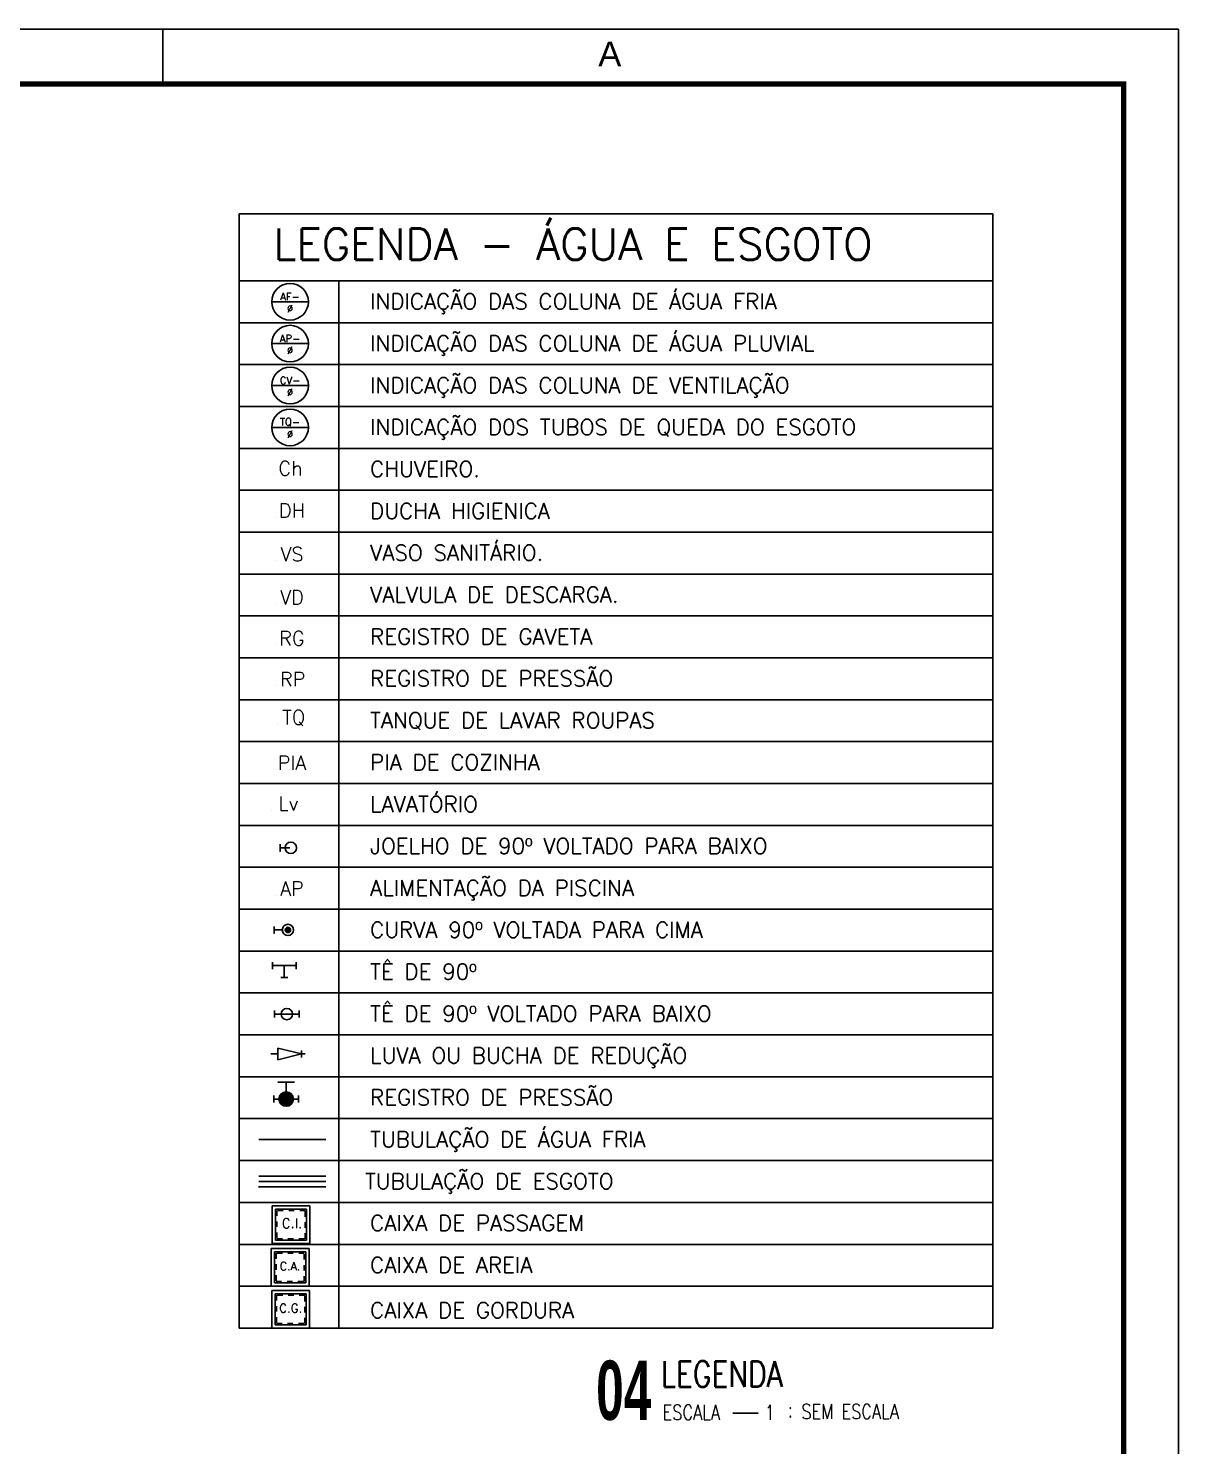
# Model space of a CAD drawing. Header units: millimetres. Extents: x -336 to -33, y -135 to 770.
# Drawn here: x -158.94 to -137.99, y 729.91 to 755.73 of the extents above; entities that cross this region are included whole.
import ezdxf
from ezdxf.enums import TextEntityAlignment as Align

# ---------------------------------------------------------------- set-up
doc = ezdxf.new("R2010")
doc.units = ezdxf.units.MM
doc.header["$LTSCALE"] = 50
doc.header["$MEASUREMENT"] = 0
doc.linetypes.add('HIDDEN', pattern=[0.375, 0.25, -0.125])
doc.linetypes.add('HIDDENX2', pattern=[0.75, 0.5, -0.25])
doc.layers.get('0').update_dxf_attribs({"linetype": 'CONTINUOUS'})
for name, color, linetype in [('Eixo', 4, 'HIDDENX2'), ('HIDROGRAFIA', 4, 'CONTINUOUS'), ("LINHA - PROJETU'S", 1, 'CONTINUOUS'), ("PRANCHA - PROJETU'S", 7, 'CONTINUOUS'), ('TUBULAÇÃO_ESGOTO', 5, 'CONTINUOUS'), ('TUBULAÇÃO_HIDRÁULICA', 5, 'CONTINUOUS'), ('TXT_0', 7, 'CONTINUOUS'), ('TXT_1', 2, 'CONTINUOUS'), ('TXT_2', 6, 'CONTINUOUS')]:
    doc.layers.add(name, color=color, linetype=linetype)
doc.styles.add('ADITIVOCAD', font='ROMANS.shx')
doc.styles.add('ARIAL', font='arial.ttf', dxfattribs={"height": 2})
doc.styles.add('R80', font='simplex.shx', dxfattribs={"height": 12})
doc.styles.add('REG140', font='romans.shx', dxfattribs={"width": 0.8, "height": 0.35})
doc.styles.add('REG80', font='romans.shx', dxfattribs={"width": 0.8, "height": 0.2})
doc.styles.add('SANSSERIF2', font='sanssb__.ttf', dxfattribs={"width": 0.8})

# ---------------------------------------------------------------- blocks, each defined once
blk = doc.blocks.new('ADFSGASDFG')
at = {"layer": "PRANCHA - PROJETU'S", "color": 1}
for p, q in [((360.678, 107.346), (276.578, 107.346)), ((360.678, 47.946), (360.678, 107.346))]:
    blk.add_line(p, q, dxfattribs=at)
at = {"layer": "PRANCHA - PROJETU'S", "color": 4, "const_width": 0.1}
blk.add_lwpolyline([(279.078, 106.346), (359.678, 106.346), (359.678, 48.946), (279.078, 48.946)], close=True, dxfattribs=at)
blk = doc.blocks.new('CRBODADOSÇ')
at = {"layer": "PRANCHA - PROJETU'S", "color": 3}
blk.add_line((164.825, 196.917), (165.288, 196.917), dxfattribs=at)
at = {"layer": "PRANCHA - PROJETU'S", "color": 3, "style": 'REG80', "width": 0.8}
for s, p in [('ESCALA', (163.548, 196.799)), ('1', (165.407, 196.799)), (':', (165.829, 196.842))]:
    blk.add_text(s, height=0.27, dxfattribs=at).set_placement(p)
at = {"layer": "PRANCHA - PROJETU'S", "color": 2, "style": 'REG140', "width": 0.8}
for tag, p in [('PROJETO', (163.521, 198.067)), ('DESENHO', (163.516, 197.395))]:
    blk.add_attdef(tag, p, '', height=0.472, dxfattribs=at)
at = {"layer": "PRANCHA - PROJETU'S", "style": 'SANSSERIF2', "width": 0.6}
blk.add_attdef('00', text='', height=1.08, dxfattribs=at).set_placement((162.84, 196.795), align=Align.CENTER)
at = {"layer": "PRANCHA - PROJETU'S", "color": 3, "style": 'REG80', "width": 0.8}
blk.add_attdef('ESCALA', (166.075, 196.813), '', height=0.27, dxfattribs=at)
blk = doc.blocks.new('Adh_Afn')
blk.add_line((-0.25, 0), (0.25, 0))
blk.add_circle((0, 0), 0.25)
at = {"flags": 8}
for tag, p in [('$AF', (0, 0.07)), ('$DIAM', (0, -0.091))]:
    blk.add_attdef(tag, text='', height=0.1, dxfattribs=at).set_placement(p, align=Align.MIDDLE)
blk = doc.blocks.new('ADH_HIUTILIZ1')
blk.add_line((0.12, 0), (0.12, 0))
at = {"flags": 8}
blk.add_attdef('$N', text='', height=0.09, dxfattribs=at).set_placement((0.2262, 0.0422), align=Align.MIDDLE)
blk = doc.blocks.new('Adh_cx_j90b')
blk.add_lwpolyline([(-0.068, 0.0225), (-0.068, -0.0225), (-0.068, 0), (-0.0056, 0)])
blk.add_circle((0, 0), 0.0359)
blk = doc.blocks.new('Adh_cx_c90c')
h = blk.add_hatch()
h.set_pattern_fill('_U', color=256, scale=0.002, angle=45, style=0, double=1, pattern_type=0)
h.set_pattern_definition([(45, (-6.0733674, -5.0413484), (-0.00141421356, 0.00141421356), []), (135, (-6.0733674, -5.0413484), (-0.00141421356, -0.00141421356), [])])
h.paths.add_polyline_path([(-0.017, 0, 1), (0.017, 0, 1)])
blk.add_lwpolyline([(-0.088, 0.0225), (-0.088, -0.0225), (-0.088, 0), (-0.0359, 0)])
for radius in [0.0359, 0.017]:
    blk.add_circle((0, 0), radius)
blk = doc.blocks.new('Adh_cx_te90')
for p, q in [((-0.075, -0.0225), (-0.075, 0.0225)), ((0.075, 0), (-0.075, 0)), ((0, -0.075), (0, 0)), ((0.075, 0), (0.075, 0.0225)), ((0.075, 0.0225), (0.075, -0.0225)), ((-0.0225, -0.075), (0.0225, -0.075))]:
    blk.add_line(p, q)
blk = doc.blocks.new('Adh_cx_te90b')
for p, q in [((-0.078, 0.0225), (-0.078, -0.0225)), ((-0.078, 0), (0.078, 0)), ((0.078, -0.0225), (0.078, 0.0225))]:
    blk.add_line(p, q)
blk.add_circle((0, 0), 0.0359)
blk = doc.blocks.new('Adh_cx_lvr')
for p, q in [((0, 0), (-0.15, 0.0375)), ((-0.15, 0.0375), (-0.15, -0.0375)), ((-0.15, -0.0375), (0, 0)), ((0, 0.0225), (0, -0.0225)), ((-0.195, 0), (-0.15, 0)), ((0.0225, 0), (0, 0))]:
    blk.add_line(p, q)
blk = doc.blocks.new('Adh_acs_rg')
h = blk.add_hatch()
h.set_pattern_fill('_U', color=256, scale=0.002, angle=45, style=0, double=1)
h.set_pattern_definition([(45, (-7.4131718, -5.1711377), (-0.00141421356, 0.00141421356), []), (135, (-7.4131718, -5.1711377), (-0.00141421356, -0.00141421356), [])])
h.paths.add_polyline_path([(-0.046, 0, 1), (0.046, 0, 1)])
for p, q in [((0.0525, 0.1082), (-0.0525, 0.1082)), ((0, 0.046), (0, 0.1082)), ((-0.078, 0.0225), (-0.078, -0.0225)), ((0.078, -0.0225), (0.078, 0.0225)), ((-0.078, 0), (-0.046, 0)), ((0.046, 0), (0.078, 0))]:
    blk.add_line(p, q)
blk.add_circle((0, 0), 0.046)
blk = doc.blocks.new('Adhs_RefTbl')
at = {"color": 0, "linetype": 'ByBlock', "ltscale": 0.5}
blk.add_line((-0.321, 0), (0.321, 0), dxfattribs=at)
blk = doc.blocks.new('inp_cx')
for p, q in [((40, 40), (-40, 40)), ((-40, 40), (-40, -40)), ((40, -40), (40, 40)), ((-40, -40), (40, -40))]:
    blk.add_line(p, q)
at = {"color": 1, "linetype": 'Continuous', "ltscale": 0.5}
for p, q in [((33, 33), (-33, 33)), ((-33, 33), (-33, -33)), ((33, -33), (33, 33)), ((-33, -33), (33, -33))]:
    blk.add_line(p, q, dxfattribs=at)
at = {"color": 1, "linetype": 'HIDDEN', "ltscale": 0.5}
for p, q in [((30, 30), (-30, 30)), ((-30, 30), (-30, -30)), ((30, -30), (30, 30)), ((-30, -30), (30, -30))]:
    blk.add_line(p, q, dxfattribs=at)
at = {"style": 'R80'}
blk.add_text('C.I.', height=20.59, dxfattribs=at).set_placement((-19.6, -7.5))
blk = doc.blocks.new('_cxgordu')
for p, q in [((40, 40), (-40, 40)), ((-40, 40), (-40, -40)), ((40, -40), (40, 40)), ((-40, -40), (40, -40))]:
    blk.add_line(p, q)
at = {"color": 1, "linetype": 'Continuous', "ltscale": 0.5}
for p, q in [((33, 33), (-33, 33)), ((-33, 33), (-33, -33)), ((33, -33), (33, 33)), ((-33, -33), (33, -33))]:
    blk.add_line(p, q, dxfattribs=at)
at = {"color": 1, "linetype": 'HIDDEN', "ltscale": 0.5}
for p, q in [((30, 30), (-30, 30)), ((-30, 30), (-30, -30)), ((30, -30), (30, 30)), ((-30, -30), (30, -30))]:
    blk.add_line(p, q, dxfattribs=at)
at = {"style": 'R80'}
blk.add_text('C.G.', height=18.48, dxfattribs=at).set_placement((-24.3, -6.9))
blk = doc.blocks.new('_cxareia')
for p, q in [((40, 40), (-40, 40)), ((-40, 40), (-40, -40)), ((40, -40), (40, 40)), ((-40, -40), (40, -40))]:
    blk.add_line(p, q)
at = {"color": 1, "linetype": 'Continuous', "ltscale": 0.5}
for p, q in [((33, 33), (-33, 33)), ((-33, 33), (-33, -33)), ((33, -33), (33, 33)), ((-33, -33), (33, -33))]:
    blk.add_line(p, q, dxfattribs=at)
at = {"color": 1, "linetype": 'HIDDEN', "ltscale": 0.5}
for p, q in [((30, 30), (-30, 30)), ((-30, 30), (-30, -30)), ((30, -30), (30, 30)), ((-30, -30), (30, -30))]:
    blk.add_line(p, q, dxfattribs=at)
at = {"style": 'R80'}
blk.add_text('C.A.', height=17.28, dxfattribs=at).set_placement((-22, -6.1))

msp = doc.modelspace()

# ---------------------------------------------------------------- linework, layer by layer
at = {"layer": 'Eixo'}
msp.add_line((-154.744, 734.724), (-153.52, 734.723), dxfattribs=at)
at = {"layer": "LINHA - PROJETU'S", "color": 1, "const_width": 0.03}
msp.add_lwpolyline([(-156.489, 755.711), (-156.489, 754.711)], dxfattribs=at)
at = {"layer": "PRANCHA - PROJETU'S", "color": 1}
msp.add_lwpolyline([(-138.989, 732.461), (-138.989, 754.711), (-156.489, 754.711)], dxfattribs=at)
at = {"layer": 'TUBULAÇÃO_ESGOTO'}
for p, q in [((-153.52, 734.818), (-154.744, 734.819)), ((-153.52, 734.628), (-154.745, 734.629))]:
    msp.add_line(p, q, dxfattribs=at)
at = {"layer": 'TXT_1'}
for p, q in [((-155.098, 732.053), (-155.098, 752.349)), ((-155.098, 752.349), (-141.375, 752.349)), ((-155.098, 732.053), (-155.098, 752.349)), ((-141.375, 732.053), (-141.375, 752.349)), ((-155.098, 751.128), (-141.375, 751.128)), ((-153.286, 732.053), (-153.286, 751.128)), ((-155.098, 750.365), (-141.375, 750.365)), ((-155.098, 749.602), (-141.375, 749.602)), ((-155.098, 748.839), (-141.375, 748.839)), ((-155.098, 748.076), (-141.375, 748.076)), ((-155.098, 747.313), (-141.375, 747.313)), ((-155.098, 746.55), (-141.375, 746.55)), ((-155.098, 745.787), (-141.375, 745.787)), ((-155.098, 745.024), (-141.375, 745.024)), ((-155.098, 744.261), (-141.375, 744.261)), ((-155.098, 743.498), (-141.375, 743.498)), ((-155.098, 742.735), (-141.375, 742.735)), ((-155.098, 741.972), (-141.375, 741.972)), ((-155.098, 741.209), (-141.375, 741.209)), ((-155.098, 740.446), (-141.375, 740.446)), ((-155.098, 739.683), (-141.375, 739.683)), ((-155.098, 739.683), (-141.375, 739.683)), ((-155.098, 738.92), (-141.375, 738.92)), ((-155.098, 738.157), (-141.375, 738.157)), ((-155.098, 737.394), (-141.375, 737.394)), ((-155.098, 736.631), (-141.375, 736.631)), ((-155.098, 735.868), (-141.375, 735.868)), ((-155.098, 735.868), (-141.375, 735.868)), ((-155.098, 735.105), (-141.375, 735.105)), ((-155.098, 734.342), (-141.375, 734.342)), ((-155.098, 733.579), (-141.375, 733.579)), ((-155.098, 732.816), (-141.375, 732.816)), ((-155.098, 732.053), (-141.375, 732.053))]:
    msp.add_line(p, q, dxfattribs=at)

# ---------------------------------------------------------------- block references
at = {"layer": 'HIDROGRAFIA', "xscale": 0.008583775200052799, "yscale": 0.008583775199185364, "zscale": 0.008583775199171485}
for name, p in [('inp_cx', (-154.155, 733.939)), ('_cxareia', (-154.171, 733.159)), ('_cxgordu', (-154.162, 732.396))]:
    msp.add_blockref(name, p, dxfattribs=at)
at = {"layer": "PRANCHA - PROJETU'S", "color": 1}
msp.add_blockref('ADFSGASDFG', (-498.667, 648.365), dxfattribs=at)
at = {"layer": "PRANCHA - PROJETU'S"}
msp.add_blockref('CRBODADOSÇ', (-310.935, 533.586), dxfattribs=at).add_auto_attribs({'ESCALA': 'SEM ESCALA', 'DESENHO': 'LEGENDA', '00': '04'})
at = {"layer": 'TUBULAÇÃO_HIDRÁULICA', "xscale": 1.907505599815886, "yscale": 1.907505599815886, "zscale": 1.907505599815886}
msp.add_blockref('Adhs_RefTbl', (-154.132, 735.486), dxfattribs=at)
at = {"layer": 'TXT_1'}
ref = msp.add_blockref('Adh_Afn', (-154.173, 750.746), dxfattribs=dict(at, xscale=1.335253919870773, yscale=1.335253919870773, zscale=1.33525391987112))
ref.add_attrib('$AF', 'AF-', dxfattribs={"layer": '0', "height": 0.1335, "style": 'ADITIVOCAD', "flags": 8}).set_placement((-154.173, 750.84), align=Align.MIDDLE)
ref.add_attrib('$DIAM', '%%C', dxfattribs={"layer": '0', "height": 0.1335, "style": 'ADITIVOCAD', "flags": 8}).set_placement((-154.173, 750.625), align=Align.MIDDLE)
ref = msp.add_blockref('Adh_Afn', (-154.173, 749.983), dxfattribs=dict(at, xscale=1.335253919870773, yscale=1.335253919870773, zscale=1.33525391987112))
ref.add_attrib('$AF', 'AP-', dxfattribs={"layer": '0', "height": 0.1335, "style": 'ADITIVOCAD', "flags": 8}).set_placement((-154.173, 750.077), align=Align.MIDDLE)
ref.add_attrib('$DIAM', '%%C', dxfattribs={"layer": '0', "height": 0.1335, "style": 'ADITIVOCAD', "flags": 8}).set_placement((-154.173, 749.862), align=Align.MIDDLE)
ref = msp.add_blockref('Adh_Afn', (-154.173, 749.22), dxfattribs=dict(at, xscale=1.335253919870773, yscale=1.335253919870773, zscale=1.33525391987112))
ref.add_attrib('$AF', 'CV-', dxfattribs={"layer": '0', "height": 0.1335, "style": 'ADITIVOCAD', "flags": 8}).set_placement((-154.173, 749.314), align=Align.MIDDLE)
ref.add_attrib('$DIAM', '%%C', dxfattribs={"layer": '0', "height": 0.1335, "style": 'ADITIVOCAD', "flags": 8}).set_placement((-154.173, 749.099), align=Align.MIDDLE)
ref = msp.add_blockref('Adh_Afn', (-154.173, 748.457), dxfattribs=dict(at, xscale=1.335253919870773, yscale=1.335253919870773, zscale=1.33525391987112))
ref.add_attrib('$AF', 'TQ-', dxfattribs={"layer": '0', "height": 0.1335, "style": 'ADITIVOCAD', "flags": 8}).set_placement((-154.173, 748.551), align=Align.MIDDLE)
ref.add_attrib('$DIAM', '%%C', dxfattribs={"layer": '0', "height": 0.1335, "style": 'ADITIVOCAD', "flags": 8}).set_placement((-154.173, 748.336), align=Align.MIDDLE)
ref = msp.add_blockref('ADH_HIUTILIZ1', (-154.813, 747.592), dxfattribs=dict(at, xscale=2.861258399723829, yscale=2.861258399723829, zscale=2.861258399723829))
ref.add_attrib('$N', 'Ch', dxfattribs={"layer": '0', "height": 0.2575, "style": 'ADITIVOCAD', "flags": 8}).set_placement((-154.165, 747.712), align=Align.MIDDLE)
ref = msp.add_blockref('ADH_HIUTILIZ1', (-154.787, 746.823), dxfattribs=dict(at, xscale=2.861258399723829, yscale=2.861258399723829, zscale=2.861258399723829))
ref.add_attrib('$N', 'DH', dxfattribs={"layer": '0', "height": 0.2575, "style": 'ADITIVOCAD', "flags": 8}).set_placement((-154.139, 746.944), align=Align.MIDDLE)
ref = msp.add_blockref('ADH_HIUTILIZ1', (-154.787, 746.028), dxfattribs=dict(at, xscale=2.861258399723829, yscale=2.861258399723829, zscale=2.861258399723829))
ref.add_attrib('$N', 'VS', dxfattribs={"layer": '0', "height": 0.2575, "style": 'ADITIVOCAD', "flags": 8}).set_placement((-154.139, 746.148), align=Align.MIDDLE)
ref = msp.add_blockref('ADH_HIUTILIZ1', (-154.787, 745.242), dxfattribs=dict(at, xscale=2.861258399723829, yscale=2.861258399723829, zscale=2.861258399723829))
ref.add_attrib('$N', 'VD', dxfattribs={"layer": '0', "height": 0.2575, "style": 'ADITIVOCAD', "flags": 8}).set_placement((-154.139, 745.363), align=Align.MIDDLE)
ref = msp.add_blockref('ADH_HIUTILIZ1', (-154.787, 744.495), dxfattribs=dict(at, xscale=2.861258399723829, yscale=2.861258399723829, zscale=2.861258399723829))
ref.add_attrib('$N', 'RG', dxfattribs={"layer": '0', "height": 0.2575, "style": 'ADITIVOCAD', "flags": 8}).set_placement((-154.139, 744.616), align=Align.MIDDLE)
ref = msp.add_blockref('ADH_HIUTILIZ1', (-154.772, 743.752), dxfattribs=dict(at, xscale=2.861258399723829, yscale=2.861258399723829, zscale=2.861258399723829))
ref.add_attrib('$N', 'RP', dxfattribs={"layer": '0', "height": 0.2575, "style": 'ADITIVOCAD', "flags": 8}).set_placement((-154.125, 743.873), align=Align.MIDDLE)
ref = msp.add_blockref('ADH_HIUTILIZ1', (-154.754, 743.044), dxfattribs=dict(at, xscale=2.861258399723829, yscale=2.861258399723829, zscale=2.861258399723829))
ref.add_attrib('$N', 'TQ', dxfattribs={"layer": '0', "height": 0.2575, "style": 'ADITIVOCAD', "flags": 8}).set_placement((-154.107, 743.165), align=Align.MIDDLE)
ref = msp.add_blockref('ADH_HIUTILIZ1', (-154.787, 742.226), dxfattribs=dict(at, xscale=2.861258399723829, yscale=2.861258399723829, zscale=2.861258399723829))
ref.add_attrib('$N', 'PIA', dxfattribs={"layer": '0', "height": 0.2575, "style": 'ADITIVOCAD', "flags": 8}).set_placement((-154.139, 742.347), align=Align.MIDDLE)
ref = msp.add_blockref('ADH_HIUTILIZ1', (-154.852, 741.489), dxfattribs=dict(at, xscale=2.861258399723829, yscale=2.861258399723829, zscale=2.861258399723829))
ref.add_attrib('$N', 'Lv', dxfattribs={"layer": '0', "height": 0.2575, "style": 'ADITIVOCAD', "flags": 8}).set_placement((-154.205, 741.609), align=Align.MIDDLE)
at = {"layer": 'TXT_1', "xscale": 2.861258399723829, "yscale": 2.861258399723829, "zscale": 2.861258399723829}
for name, p in [('Adh_cx_j90b', (-154.159, 740.8)), ('Adh_cx_c90c', (-154.211, 739.306)), ('Adh_cx_te90', (-154.278, 738.655)), ('Adh_cx_te90b', (-154.232, 737.772)), ('Adh_cx_lvr', (-153.964, 737.046)), ('Adh_acs_rg', (-154.243, 736.225))]:
    msp.add_blockref(name, p, dxfattribs=at)
at = {"layer": 'TXT_1'}
ref = msp.add_blockref('ADH_HIUTILIZ1', (-154.787, 739.937), dxfattribs=dict(at, xscale=2.861258399723829, yscale=2.861258399723829, zscale=2.861258399723829))
ref.add_attrib('$N', 'AP', dxfattribs={"layer": '0', "height": 0.2575, "style": 'ADITIVOCAD', "flags": 8}).set_placement((-154.139, 740.058), align=Align.MIDDLE)

# ---------------------------------------------------------------- texts
at = {"layer": "PRANCHA - PROJETU'S", "color": 50, "linetype": 'Continuous', "style": 'ARIAL'}
msp.add_text('A', height=0.45, dxfattribs=at).set_placement((-148.349, 755.261), align=Align.MIDDLE)
at = {"layer": 'TXT_0', "style": 'ADITIVOCAD'}
for s, height, p in [('INDICAÇÃO DAS COLUNA DE ÁGUA FRIA', 0.28613, (-152.713, 750.609)), ('INDICAÇÃO DAS COLUNA DE ÁGUA PLUVIAL', 0.28613, (-152.713, 749.846)), ('INDICAÇÃO DAS COLUNA DE VENTILAÇÃO', 0.28613, (-152.713, 749.083)), ('INDICAÇÃO D0S TUBOS DE QUEDA DO ESGOTO', 0.28613, (-152.713, 748.32)), ('CHUVEIRO.', 0.2861, (-152.713, 747.557)), ('DUCHA HIGIENICA', 0.28613, (-152.713, 746.794)), ('VASO SANITÁRIO.', 0.28613, (-152.713, 746.031)), ('VALVULA DE DESCARGA.', 0.28613, (-152.713, 745.268)), ('REGISTRO DE GAVETA', 0.28613, (-152.713, 744.505)), ('REGISTRO DE PRESSÃO', 0.28613, (-152.713, 743.742)), ('TANQUE DE LAVAR ROUPAS', 0.28613, (-152.713, 742.979)), ('PIA DE COZINHA', 0.28613, (-152.713, 742.216)), ('LAVATÓRIO', 0.2861, (-152.713, 741.453)), ('JOELHO DE 90º VOLTADO PARA BAIXO', 0.28613, (-152.713, 740.69)), ('ALIMENTAÇÃO DA PISCINA', 0.28613, (-152.713, 739.927)), ('CURVA 90º VOLTADA PARA CIMA', 0.28613, (-152.713, 739.164)), ('TÊ DE 90º', 0.2861, (-152.713, 738.401)), ('TÊ DE 90º VOLTADO PARA BAIXO', 0.28613, (-152.713, 737.638)), ('LUVA OU BUCHA DE REDUÇÃO', 0.28613, (-152.713, 736.875)), ('REGISTRO DE PRESSÃO', 0.28613, (-152.713, 736.112)), ('TUBULAÇÃO DE ÁGUA FRIA', 0.28613, (-152.713, 735.349)), ('TUBULAÇÃO DE ESGOTO', 0.28613, (-152.807, 734.586)), ('CAIXA DE PASSAGEM', 0.28613, (-152.713, 733.823)), ('CAIXA DE AREIA', 0.28613, (-152.713, 733.06)), ('CAIXA DE GORDURA', 0.28613, (-152.713, 732.236))]:
    msp.add_text(s, height=height, dxfattribs=at).set_placement(p)
at = {"layer": 'TXT_2', "style": 'ADITIVOCAD'}
msp.add_text('LEGENDA - ÁGUA E ESGOTO', height=0.57225, dxfattribs=at).set_placement((-154.475, 751.509))

doc.saveas('drawing.dxf')
